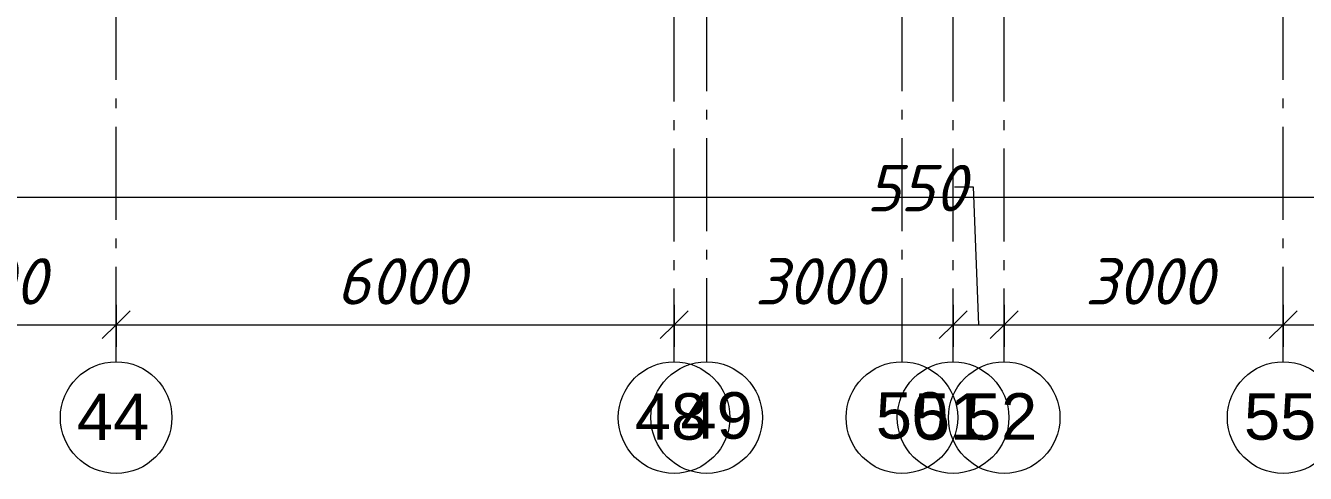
# Model space of a CAD drawing. Header units: millimetres. Extents: x -537608 to 253996, y -217170 to 186033.
# Drawn here: x -252900 to -239137, y 86251 to 91066 of the extents above; entities that cross this region are included whole.
import ezdxf

# ---------------------------------------------------------------- set-up
doc = ezdxf.new("R2010")
doc.units = ezdxf.units.MM
doc.layers.add('PDF _Геометрия', color=7, linetype='Continuous')
doc.layers.add('PDF _Текст', color=7, linetype='Continuous')
doc.styles.add('PDF ArialMT', font='arial.ttf')
doc.styles.add('PDF ISOCPEUR Italic', font='isocpeui.ttf')

msp = doc.modelspace()

# ---------------------------------------------------------------- linework, layer by layer
at = {"layer": 'PDF _Геометрия', "color": 253, "lineweight": 9, "true_color": 0xaaaaaa}
for p, q in [((-251926.1902, 90483.4358), (-251926.1902, 91483.4354)), ((-239376.1914, 90483.4358), (-239376.1914, 91483.4354)), ((-245926.1886, 90249.0179), (-245926.1886, 91249.0218)), ((-245576.1916, 91360.8419), (-245576.1916, 90360.8423)), ((-243476.1921, 91360.8419), (-243476.1921, 90360.8423)), ((-242926.19, 90249.0179), (-242926.19, 91249.0218)), ((-242376.1922, 90249.0179), (-242376.1922, 91249.0218)), ((-251926.1902, 90177.6001), (-251926.1902, 90283.435)), ((-245576.1916, 90160.8415), (-245576.1916, 90055.011)), ((-243476.1921, 90160.8415), (-243476.1921, 90055.011)), ((-239376.1914, 90177.6001), (-239376.1914, 90283.435)), ((-245926.1886, 89943.1866), (-245926.1886, 90049.0214)), ((-242926.19, 89943.1866), (-242926.19, 90049.0214)), ((-242376.1922, 89943.1866), (-242376.1922, 90049.0214)), ((-251926.1902, 88977.5999), (-251926.1902, 89977.6037)), ((-239376.1914, 88977.5999), (-239376.1914, 89977.6037)), ((-245926.1886, 88743.1863), (-245926.1886, 89743.1858)), ((-245576.1916, 89855.0102), (-245576.1916, 88855.0107)), ((-243476.1921, 89855.0102), (-243476.1921, 88855.0107)), ((-242926.19, 88743.1863), (-242926.19, 89743.1858)), ((-242376.1922, 88743.1863), (-242376.1922, 89743.1858)), ((-251926.1902, 88671.7685), (-251926.1902, 88777.6034)), ((-239376.1914, 88671.7685), (-239376.1914, 88777.6034)), ((-245576.1916, 88655.0099), (-245576.1916, 88549.175)), ((-243476.1921, 88655.0099), (-243476.1921, 88549.175)), ((-245926.1886, 88437.3549), (-245926.1886, 88543.1855)), ((-242926.19, 88437.3549), (-242926.19, 88543.1855)), ((-242376.1922, 88437.3549), (-242376.1922, 88543.1855)), ((-251926.1902, 87450.5056), (-251926.1902, 88471.7677)), ((-239376.1914, 87450.5056), (-239376.1914, 88471.7677)), ((-245926.1886, 87450.5056), (-245926.1886, 88237.3542)), ((-245576.1916, 88349.1786), (-245576.1916, 87450.5056)), ((-243476.1921, 88349.1786), (-243476.1921, 87450.5056)), ((-242926.19, 87450.5056), (-242926.19, 88237.3542)), ((-242376.1922, 87450.5056), (-242376.1922, 88237.3542))]:
    msp.add_line(p, q, dxfattribs=at)
at = {"layer": 'PDF _Геометрия', "lineweight": 9}
for p, q in [((-242909.5951, 89332.0233), (-242709.5943, 89332.0233)), ((-242709.5943, 89332.0233), (-242651.189, 87849.9646)), ((-317116.1758, 89222.6878), (-213136.1964, 89222.6878)), ((-251926.1902, 88062.0951), (-251926.1902, 87849.9646)), ((-245926.1886, 88062.0951), (-245926.1886, 87849.9646)), ((-242926.19, 88062.0951), (-242926.19, 87849.9646)), ((-242376.1922, 88062.0951), (-242376.1922, 87849.9646)), ((-239376.1914, 88062.0951), (-239376.1914, 87849.9646)), ((-254926.1888, 87849.9646), (-251926.1902, 87849.9646)), ((-251926.1902, 87849.9646), (-245926.1886, 87849.9646)), ((-251926.1902, 87849.9646), (-251926.1902, 87609.9619)), ((-245926.1886, 87849.9646), (-242926.19, 87849.9646)), ((-245926.1886, 87849.9646), (-245926.1886, 87609.9619)), ((-242926.19, 87849.9646), (-242376.1922, 87849.9646)), ((-242926.19, 87849.9646), (-242926.19, 87609.9619)), ((-242376.1922, 87849.9646), (-239376.1914, 87849.9646)), ((-242376.1922, 87849.9646), (-242376.1922, 87609.9619)), ((-239376.1914, 87849.9646), (-233226.1914, 87849.9646)), ((-239376.1914, 87849.9646), (-239376.1914, 87609.9619))]:
    msp.add_line(p, q, dxfattribs=at)
at = {"layer": 'PDF _Геометрия', "lineweight": 20}
for p, q in [((-251776.1897, 87999.9609), (-251926.1902, 87849.9646)), ((-245776.1881, 87999.9609), (-245926.1886, 87849.9646)), ((-242776.1895, 87999.9609), (-242926.19, 87849.9646)), ((-242226.1916, 87999.9609), (-242376.1922, 87849.9646)), ((-239226.1909, 87999.9609), (-239376.1914, 87849.9646)), ((-251926.1902, 87849.9646), (-252076.1908, 87699.964)), ((-245926.1886, 87849.9646), (-246076.1892, 87699.964)), ((-242926.19, 87849.9646), (-243076.1906, 87699.964)), ((-242376.1922, 87849.9646), (-242526.1885, 87699.964)), ((-239376.1914, 87849.9646), (-239526.192, 87699.964))]:
    msp.add_line(p, q, dxfattribs=at)
for centre, radius in [((-251926.1876, 86850.5072), 599.9997), ((-245926.189, 86850.5067), 599.9983), ((-245576.1899, 86850.508), 599.9997), ((-243476.1905, 86850.508), 599.9997), ((-242926.1904, 86850.5067), 599.9983), ((-242376.1896, 86850.5072), 599.9997), ((-239376.1903, 86850.507), 599.999)]:
    msp.add_circle(centre, radius, dxfattribs=at)

# ---------------------------------------------------------------- texts
at = {"layer": 'PDF _Текст', "char_height": 500, "attachment_point": 4}
for s, insert, style in [('550', (-243857.7084, 89318.7009), 'PDF ISOCPEUR Italic'), ('3000', (-254058.2644, 88315.4762), 'PDF ISOCPEUR Italic'), ('6000', (-249558.2686, 88315.4762), 'PDF ISOCPEUR Italic'), ('3000', (-245058.2685, 88315.4762), 'PDF ISOCPEUR Italic'), ('3000', (-241508.2678, 88315.4762), 'PDF ISOCPEUR Italic'), ('48', (-246347.7456, 86859.5823), 'PDF ArialMT'), ('49', (-245856.6353, 86869.8993), 'PDF ArialMT'), ('50', (-243756.6316, 86869.8993), 'PDF ArialMT'), ('52', (-242797.7491, 86859.5823), 'PDF ArialMT'), ('44', (-252347.7471, 86859.5823), 'PDF ArialMT'), ('51', (-243347.7469, 86859.5823), 'PDF ArialMT'), ('55', (-239797.7483, 86859.5823), 'PDF ArialMT')]:
    msp.add_mtext(s, dxfattribs=dict(at, insert=insert, style=style))

doc.saveas('drawing.dxf')
